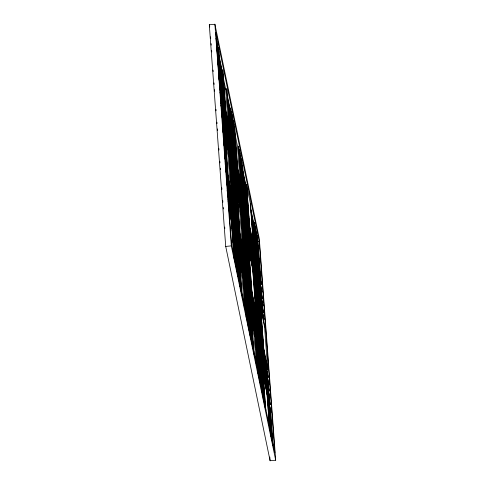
<?xml version="1.0" encoding="UTF-8"?>
<svg xmlns="http://www.w3.org/2000/svg" width="485" height="485" viewBox="0 0 485 485"><rect width="100%" height="100%" fill="white"/><g stroke="black" fill="none" stroke-linecap="round" stroke-linejoin="round"><path stroke-width="0.73" d="M209.302 24.79L214.904 24.25L259.287 238.578L275.698 460.21L270.096 460.75L225.713 246.422L209.302 24.79L209.762 27.014M225.167 89.052L226.659 88.907L226.853 89.84L242.112 295.929M222.015 115.048L223.512 114.903L220.954 102.565M223.027 128.707L224.519 128.561L221.815 115.497M231.709 143.117L233.2 142.972L229.441 124.827M244.919 184.421L246.41 184.276L246.604 185.209L261.864 391.298M227.332 186.883L228.829 186.737L226.271 174.4M227.841 193.715L229.332 193.57L226.78 181.232M228.344 200.541L229.841 200.396L227.283 188.059M237.038 215.079L238.529 214.934L234.77 196.789M237.541 221.906L239.032 221.766L235.28 203.615M238.044 228.738L239.541 228.593L235.783 210.448M257.796 241.548L259.196 241.409L274.843 452.784L231.587 243.9L215.934 32.525L259.196 241.409M225.713 246.422L231.315 245.883L275.698 460.21M259.936 284.452L261.433 284.313L261.269 282.125L218.929 77.685M253.055 328.648L254.552 328.503L250.793 310.358M266.259 369.831L267.75 369.685L264.428 324.817L222.397 121.856M246.61 185.331L250.369 203.476M227.259 95.327L231.018 113.472M243.058 171.623L246.816 189.768M219.365 57.297L223.124 75.442M250.969 209.89L254.728 228.035M219.529 59.485L223.288 77.63M227.423 97.509L231.181 115.654M243.221 173.806L246.98 191.951M251.133 212.072L254.886 230.217M222.797 75.339L223.1 76.788M223.397 78.243L225.652 89.131L228.095 122.129M234.952 134.012L237.504 146.349L240.057 180.856M219.875 64.129L223.633 82.274M227.762 102.153L231.521 120.298M243.567 178.45L247.326 196.595M251.472 216.722L255.231 234.867M220.038 66.312L223.791 84.457M227.926 104.336L231.684 122.487M243.725 180.632L247.483 198.777M251.636 218.905L255.395 237.05M220.378 70.962L224.137 89.107M228.271 108.986L232.03 127.131M244.07 185.282L247.829 203.427M251.982 223.549L255.74 241.694M220.542 73.144L224.3 91.289M228.435 111.168L232.188 129.313M244.234 187.465L247.993 205.61M252.139 225.737L255.898 243.882M220.887 77.788L224.646 95.933M228.774 115.812L232.533 133.963M244.579 192.108L248.332 210.254M252.485 230.381L256.244 248.526M221.045 79.97L224.804 98.115M228.938 118L232.697 136.146M244.737 194.297L248.496 212.442M252.649 232.564L256.407 250.709M221.39 84.62L225.149 102.765M229.284 122.644L233.042 140.789M245.083 198.941L248.841 217.086M252.994 237.213L256.747 255.359M221.554 86.803L225.313 104.948M245.246 201.123L248.999 219.268M253.152 239.396L256.911 257.541M218.941 79.128L261.433 284.313M219.481 85.269L222.336 99.055M226.489 119.183L230.248 137.328M234.376 157.207L238.135 175.352M242.282 195.358L246.034 213.503M250.187 233.624L253.946 251.77M258.087 271.776L262.009 292.103L258.25 273.958M219.941 88.9L222.5 101.244M234.54 159.389L238.299 177.54M242.439 197.54L246.198 215.686M226.647 121.365L230.405 139.51M250.351 235.813L254.11 253.958M219.984 92.095L222.839 105.888M234.885 164.039L238.644 182.184M242.785 202.184L246.544 220.329M226.992 126.015L230.751 144.16M250.696 240.457L254.449 258.602M258.596 278.602L262.512 298.936L258.754 280.791M220.451 95.733L223.003 108.07M227.156 128.198L230.915 146.343M235.049 166.222L238.802 184.367M242.949 204.373L246.701 222.518M250.854 242.639L254.613 260.784M220.493 98.928L223.349 112.72M227.501 132.841L231.254 150.987M235.389 170.865L239.147 189.017M243.288 209.017L247.047 227.162M251.2 247.289L254.958 265.434M259.099 285.435L263.022 305.762L259.263 287.617M227.659 135.024L231.418 153.169M235.552 173.054L239.311 191.199M243.452 211.199L247.211 229.344M251.363 249.472L255.116 267.617M220.845 105.033L221.148 106.482M221.451 107.937L223.852 119.546M228.005 139.674L231.763 157.819M235.898 177.698L239.657 195.843M243.797 215.843L247.556 233.994M251.703 254.116L255.462 272.261M259.602 292.267L263.525 312.595L259.766 294.45M221.457 109.392L224.015 121.729M228.168 141.856L231.927 160.001M236.056 179.88L239.814 198.025M243.955 218.032L247.714 236.177M251.867 256.298L255.625 274.443M221.354 111.859L221.651 113.314M221.954 114.763L224.361 126.379M228.508 146.5L232.266 164.645M236.401 184.53L240.16 202.675M244.301 222.676L248.059 240.821M252.212 260.948L255.971 279.093M260.112 299.093L264.028 319.421L260.275 301.276M228.671 148.689L232.43 166.834M236.565 186.713L240.324 204.858M244.464 224.858L248.223 243.003M252.37 263.131L256.128 281.276M222.409 123.299L264.592 326.999M233.6 180.941L237.359 199.092M241.5 219.093L245.258 237.238M257.299 295.389L261.057 313.534M225.319 142.366L228.023 155.43L230.527 189.18M233.758 183.13L239.875 212.654L242.488 247.908M241.657 221.275L245.416 239.42M257.462 297.572L261.221 315.717M234.103 187.774L237.862 205.919M242.003 225.919L245.762 244.07M257.802 302.216L261.56 320.361M234.267 189.956L238.026 208.101M242.167 228.108L245.925 246.253M257.965 304.404L261.724 322.549M234.613 194.606L238.365 212.751M242.512 232.751L246.265 250.897M258.311 309.048L262.07 327.193M242.67 234.934L246.428 253.079M258.469 311.231L262.227 329.376M235.116 201.433L238.875 219.578M243.015 239.584L246.774 257.729M258.814 315.88L262.573 334.026M243.179 241.766L246.938 259.911M258.978 318.063L262.737 336.208M235.619 208.265L239.378 226.41M243.518 246.41L247.277 264.555M259.323 322.707L263.076 340.852M243.682 248.593L247.441 266.744M259.481 324.889L263.24 343.034M225.252 163.063L267.593 367.503M225.258 164.506L267.75 369.685M225.81 170.762L228.665 184.555M232.806 204.555L236.565 222.706M240.718 242.827L244.476 260.972M248.611 280.851L252.37 298.996M256.51 319.003L260.269 337.148M264.41 357.148L268.326 377.475L264.574 359.33M232.97 206.743L236.728 224.888M240.881 245.01L244.64 263.155M248.769 283.04L252.527 301.185M256.668 321.185L260.427 339.33M226.319 177.595L229.175 191.387M233.315 211.387L237.074 229.532M241.221 249.66L244.98 267.805M249.114 287.684L252.873 305.829M257.014 325.829L260.772 343.974M264.913 363.98L268.835 384.308L265.077 366.163M233.479 213.57L237.232 231.715M241.385 251.842L245.143 269.987M249.278 289.866L253.037 308.011M257.177 328.018L260.936 346.163M226.671 183.7L226.974 185.149M227.271 186.604L229.678 198.213M233.819 218.22L237.577 236.365M241.73 256.486L245.489 274.631M249.623 294.51L253.376 312.661M257.523 332.661L261.276 350.807M265.422 370.807L269.339 391.14L265.58 372.995M233.982 220.402L237.741 238.547M241.894 258.669L245.646 276.82M249.781 296.699L253.54 314.844M257.68 334.844L261.439 352.989M227.18 190.526L227.477 191.981M227.78 193.43L230.181 205.046M234.328 225.046L238.087 243.191M242.233 263.319L245.992 281.464M250.127 301.343L253.885 319.488M258.026 339.494L261.785 357.639M265.925 377.639L269.848 397.967L266.089 379.822M227.641 194.164L230.345 207.228M234.485 227.229L238.244 245.38M242.397 265.501L246.156 283.646M250.29 303.525L254.043 321.67M258.19 341.676L261.948 359.821M228.132 199.535L230.69 211.872M234.831 231.879L238.59 250.024M242.742 270.145L246.501 288.29M250.63 308.175L254.389 326.32M258.529 346.32L262.288 364.465M266.435 384.472L270.351 404.799L266.592 386.654M228.144 200.996L230.854 214.061M234.995 234.061L238.753 252.206M242.9 272.334L246.659 290.479M258.693 348.503L262.452 366.648M228.72 207.228L270.915 412.371L228.708 208.568M232.018 228.168L235.777 246.319M247.817 304.465L251.576 322.61M255.722 342.616L259.475 360.761M232.182 230.357L235.94 248.502M239.845 267.338L242.245 278.954L244.355 307.454M247.981 306.653L254.098 336.172L256.098 363.174M255.88 344.799L259.639 362.944M232.527 235.001L236.286 253.146M248.326 311.297L252.085 329.442M256.225 349.442L259.984 367.588M232.685 237.183L236.444 255.328M248.49 313.48L252.242 331.625M256.389 351.631L260.142 369.776M233.03 241.833L236.789 259.978M248.829 318.124L252.588 336.275M256.729 356.275L260.487 374.42M233.194 244.016L236.953 262.161M248.993 320.312L252.752 338.457M256.892 358.457L260.651 376.603M233.534 248.66L237.292 266.805M249.338 324.956L253.097 343.101M257.238 363.107L260.997 381.252M233.697 250.842L237.456 268.987M249.496 327.139L253.255 345.284M257.396 365.29L261.154 383.435M234.043 255.492L237.802 273.637M249.842 331.788L253.6 349.934M257.741 369.934L261.5 388.079M234.206 257.674L235.71 264.931M236.007 266.386L237.814 275.092M250.005 333.971L250.757 337.602M251.054 339.051L253.158 349.212M253.461 350.667L253.764 352.116M257.905 372.116L258.505 375.02M258.808 376.475L260.912 386.636M261.209 388.085L261.512 389.54M260.748 279.609L257.541 238.026L260.548 278.632M270.394 409.873L273.006 445.218M270.187 408.897L272.697 442.738M272.806 444.242L272.916 445.745M260.118 276.559L256.904 234.97L259.911 275.583M269.757 406.818L272.431 442.914M269.557 405.842L272.176 441.186M259.481 273.504L256.274 231.921L259.281 272.528M269.126 403.769L271.691 438.361M268.926 402.792L271.6 438.889M258.851 270.454L255.643 228.865L258.65 269.478M268.496 400.713L271.115 436.063M268.296 399.737L271.024 436.591M258.22 267.399L255.013 225.816L258.02 266.423M267.865 397.664L270.539 433.76M267.659 396.688L270.224 431.28M269.708 428.691L254.31 222.427L269.63 429.304M256.959 262.737L259.966 303.343M263.282 348.109L266.289 388.721M256.759 261.761L259.766 302.367M263.082 347.133L266.083 387.745M256.329 259.681L259.336 300.294M262.652 345.059L265.659 385.666M256.128 258.705L259.135 299.318M262.446 344.083L265.453 384.69M255.698 256.632L258.705 297.238M262.015 342.004L265.022 382.616M255.492 255.656L258.499 296.262M261.815 341.028L264.822 381.64M255.061 253.582L258.068 294.189M261.385 338.954L264.392 379.561M254.861 252.606L257.868 293.213M261.185 337.978L264.192 378.585M269.818 456.979L270.096 460.75M254.431 250.527L257.438 291.139M260.754 335.905L263.761 376.512M254.231 249.551L257.238 290.163M260.554 334.929L263.555 375.536M265.816 410.407L250.363 203.354L265.677 410.201M256.171 286.35L259.178 326.957M262.494 371.722L265.162 407.818M255.971 285.374L258.978 325.981M262.288 370.746L264.852 405.339M255.54 283.295L258.547 323.907M261.858 368.673L264.422 403.265M255.334 282.318L258.341 322.931M261.657 367.697L264.276 403.041M254.904 280.245L257.911 320.852M261.227 365.617L263.846 400.962M254.704 279.269L257.711 319.876M261.027 364.641L263.701 400.743M254.273 277.196L257.28 317.802M260.597 362.568L263.27 398.664M254.073 276.22L257.08 316.826M260.396 361.592L262.955 396.184M253.643 274.14L256.65 314.753M259.966 359.518L262.524 394.111M253.443 273.164L256.45 313.777M259.76 358.542L262.379 393.887M246.41 184.276L261.609 389.534M261.67 390.37L261.779 391.88M249.06 224.585L252.067 265.198M255.383 309.963L258.39 350.57M248.86 223.609L251.867 264.222M255.177 308.987L258.184 349.594M248.429 221.536L251.436 262.142M254.752 306.908L257.753 347.521M248.229 220.56L251.23 261.166M254.546 305.932L257.553 346.545M247.799 218.48L250.806 259.093M254.116 303.859L257.123 344.465M247.592 217.51L250.599 258.117M253.916 302.882L256.923 343.489M247.162 215.431L250.169 256.044M253.485 300.809L256.492 341.416M246.962 214.455L249.969 255.068M253.285 299.833L256.292 340.44M246.532 212.381L249.539 252.988M252.855 297.754L255.862 338.366M246.331 211.405L249.338 252.012M252.649 296.778L255.656 337.39M257.965 372.977L242.464 165.203L257.662 370.54M244.949 203.312L241.736 161.729L244.743 202.336M248.278 248.32L251.285 288.933M248.077 247.344L251.084 287.957M244.313 200.263L241.106 158.674L244.113 199.286M247.647 245.271L250.654 285.883M247.447 244.294L250.454 284.907M243.682 197.207L240.475 155.624L243.482 196.231M247.017 242.221L250.024 282.828M246.816 241.245L249.817 281.852M243.052 194.158L239.845 152.575L242.852 193.182M246.386 239.166L249.393 279.778M246.18 238.19L249.187 278.802M242.421 191.108L239.208 149.519L242.215 190.132M245.749 236.116L248.756 276.723M245.549 235.14L248.556 275.747M254.073 354.662L238.511 146.13L253.77 352.219M241.16 186.44L244.167 227.047M247.483 271.812L250.49 312.425M240.96 185.464L243.967 226.071M247.277 270.836L250.284 311.449M240.53 183.385L243.537 223.997M246.847 268.763L249.854 309.369M240.324 182.408L243.331 223.021M246.647 267.787L249.654 308.393M239.899 180.335L242.9 220.948M246.216 265.707L249.223 306.32M239.693 179.359L242.7 219.972M246.016 264.737L249.023 305.344M239.263 177.286L242.27 217.892M245.586 262.658L248.593 303.27M239.063 176.31L242.07 216.916M245.386 261.682L248.393 302.294M238.632 174.23L241.639 214.843M244.955 259.608L247.962 300.215M238.432 173.254L241.439 213.867M244.749 258.632L247.756 299.239M250.127 335.584L234.558 127.058L249.817 333.146M237.05 165.167L233.837 123.578L236.844 164.191M246.701 295.547L249.32 330.897M246.501 294.571L249.169 330.673M236.413 162.111L233.206 120.529L236.213 161.135M246.071 292.497L248.744 328.594M245.865 291.521L248.429 326.114M235.783 159.062L232.576 117.473L235.583 158.086M245.434 289.448L248.162 326.296M245.234 288.472L247.853 323.816M235.152 156.012L231.945 114.424L234.952 155.036M244.804 286.392L247.368 320.985M244.604 285.416L247.277 321.513M234.522 152.957L231.309 111.374L234.316 151.981M244.173 283.343L246.792 318.687M243.973 282.367L246.532 316.96M246.004 314.25L230.611 107.985L245.925 314.832M246.119 315.759L246.228 317.269M233.261 148.289L236.268 188.901M239.584 233.667L242.585 274.274M233.061 147.313L236.068 187.925M239.378 232.691L242.385 273.298M232.63 145.239L235.637 185.846M238.947 230.611L241.954 271.224M232.424 144.263L235.431 184.876M238.747 229.635L241.754 270.248M231.994 142.19L235.001 182.796M238.317 227.562L241.324 268.175M231.794 141.214L234.801 181.82M238.117 226.586L241.124 267.199M231.363 139.134L234.37 179.747M237.686 224.513L240.693 265.119M231.163 138.158L234.17 178.771M237.48 223.536L240.487 264.143M230.733 136.085L233.74 176.692M237.056 221.457L240.063 262.07M230.533 135.109L233.54 175.715M236.85 220.481L239.857 261.094M226.659 88.907L241.973 295.753M232.473 171.902L235.48 212.515M238.79 257.28L241.463 293.376M232.266 170.926L235.273 211.539M238.59 256.304L241.148 290.897M231.836 168.853L234.843 209.459M238.159 254.225L240.887 291.079M231.636 167.877L234.643 208.489M237.959 253.249L240.572 288.599M228.211 123.633L228.32 125.13M231.206 165.803L234.213 206.41M237.529 251.175L240.142 286.52M231.005 164.827L234.012 205.434M237.323 250.199L239.996 286.296M230.575 162.748L233.582 203.36M236.898 248.126L239.566 284.222M230.375 161.772L233.382 202.384M236.692 247.15L239.257 281.743M229.945 159.698L232.952 200.305M236.262 245.07L238.772 278.911M229.738 158.722L232.745 199.329M236.062 244.094L238.681 279.439M238.159 276.856L222.712 69.834L238.026 276.68M225.361 110.144L228.368 150.75M231.678 195.516L234.685 236.128M225.155 109.167L228.162 149.774M231.478 194.54L234.485 235.152M224.731 107.094L227.732 147.701M231.048 192.466L234.055 233.073M224.525 106.118L227.532 146.725M230.848 191.49L233.855 232.103M224.094 104.039L227.101 144.651M230.417 189.417L233.424 230.023M223.894 103.062L226.901 143.675M230.217 188.441L233.224 229.047M223.464 100.989L226.471 141.596M229.787 186.361L232.794 226.974M223.264 100.013L226.271 140.62M229.581 185.385L232.588 225.998M222.833 97.934L225.84 138.546M229.15 183.312L232.157 223.918M222.627 96.958L225.634 137.57M228.95 182.336L231.957 222.942M234.267 258.535L218.759 50.761L234.134 258.384M221.245 88.87L218.038 47.281L221.045 87.894M224.573 133.757L227.58 174.364M224.367 132.781L227.374 173.387M220.614 85.815L217.407 44.232L220.414 84.839M223.937 130.707L226.944 171.314M223.737 129.731L226.744 170.338M219.984 82.765L216.777 41.183L219.784 81.789M223.306 127.652L226.313 168.265M223.106 126.676L226.113 167.289M216.456 40.607L216.14 38.127L216.365 41.134M216.565 42.11L218.402 66.93M218.517 68.433L219.353 79.716M222.676 124.603L225.683 165.209M216.534 43.395L216.868 47.906M217.031 50.161L217.31 53.92M217.535 56.927L217.813 60.692M217.977 62.947L218.317 67.457M218.48 69.713L218.814 74.223M218.984 76.484L219.147 78.74M222.469 123.626L222.694 126.633M222.864 128.889L223.142 132.648M223.361 135.661L223.64 139.419M223.809 141.675L224.088 145.433M224.312 148.44L224.585 152.205M224.81 155.212L225.088 158.971M225.258 161.226L225.476 164.233M214.904 24.25L231.315 245.883M210.611 36.842L210.726 38.351M211.114 43.632L211.23 45.141M211.618 50.428L211.733 51.937M213.073 70.058L213.182 71.568M214.024 82.893L214.134 84.402M214.528 89.683L214.637 91.192M215.977 109.313L216.092 110.823M216.928 122.147L217.037 123.657M217.432 128.937L217.541 130.447M218.887 148.568L218.996 150.077M219.832 161.402L219.947 162.912M220.335 168.198L220.451 169.708M221.79 187.822L221.906 189.332M222.742 200.657L222.851 202.166M223.245 207.453L223.355 208.962M224.7 227.077L224.81 228.587"/></g></svg>
